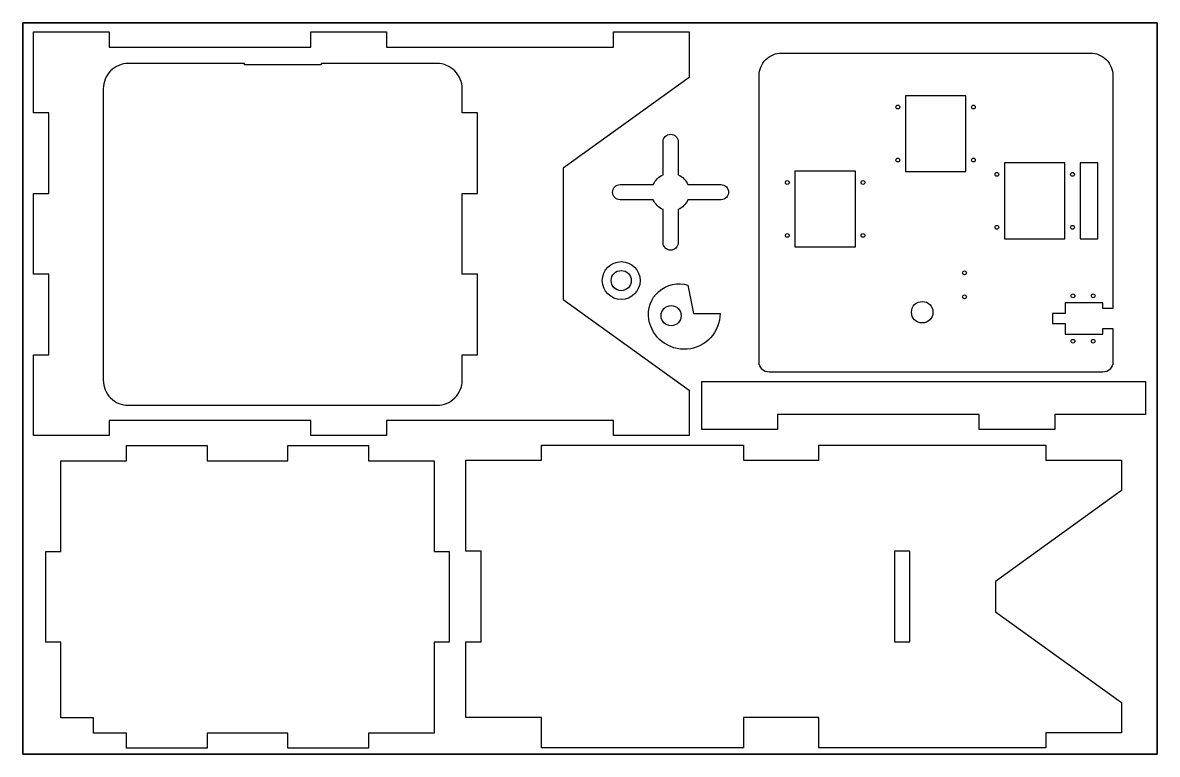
# Model space of a CAD drawing. Header units: millimetres. Extents: x 0 to 450, y 0 to 290.
import ezdxf

# ---------------------------------------------------------------- set-up
doc = ezdxf.new("R2010")
doc.units = ezdxf.units.MM
doc.header["$MEASUREMENT"] = 0
doc.layers.add('Bound', color=3, linetype='Continuous')

msp = doc.modelspace()

# ---------------------------------------------------------------- linework, layer by layer
for points in [[(0, 0), (0, 290), (450, 290), (450, 0)], [(4.32, 158.33), (10.32, 158.33), (10.32, 190.33), (4.32, 190.33), (4.32, 222.33), (10.32, 222.33), (10.32, 254.33), (4.32, 254.33), (4.32, 286.33), (34.32, 286.33), (34.32, 280.33), (114.32, 280.33), (114.32, 286.33), (144.32, 286.33), (144.32, 280.33), (234.32, 280.33), (234.32, 286.33), (264.32, 286.33), (264.32, 268.33), (214.32, 232.33), (214.32, 180.33), (264.32, 144.33), (264.32, 126.33), (234.32, 126.33), (234.32, 132.33), (144.32, 132.33), (144.32, 126.33), (114.32, 126.33), (114.32, 132.33), (34.32, 132.33), (34.32, 126.33), (4.32, 126.33)], [(350.07, 231.07), (374.07, 231.07), (374.07, 261.07), (350.07, 261.07)], [(389.38, 234.39), (389.38, 204.39), (413.38, 204.39), (413.38, 234.39)], [(419.38, 204.39), (426.38, 204.39), (426.38, 234.39), (419.38, 234.39)], [(306.25, 201.18), (330.25, 201.18), (330.25, 231.18), (306.25, 231.18)], [(445.36, 147.75), (445.36, 134.75), (409.36, 134.75), (409.36, 128.75), (379.36, 128.75), (379.36, 134.75), (299.36, 134.75), (299.36, 128.75), (269.36, 128.75), (269.36, 147.75)], [(28.13, 8.39), (28.13, 14.39), (15.13, 14.39), (15.13, 44.39), (9.13, 44.39), (9.13, 80.39), (15.13, 80.39), (15.13, 116.39), (41.13, 116.39), (41.13, 122.39), (73.13, 122.39), (73.13, 116.39), (105.13, 116.39), (105.13, 122.39), (137.13, 122.39), (137.13, 116.39), (163.13, 116.39), (163.13, 80.39), (169.13, 80.39), (169.13, 44.39), (163.13, 44.39), (163.13, 8.39), (137.13, 8.39), (137.13, 2.39), (105.13, 2.39), (105.13, 8.39), (73.13, 8.39), (73.13, 2.39), (41.13, 2.39), (41.13, 8.39)], [(205.82, 2.53), (205.82, 14.53), (175.82, 14.53), (175.82, 44.53), (181.82, 44.53), (181.82, 80.53), (175.82, 80.53), (175.82, 116.53), (205.82, 116.53), (205.82, 122.53), (285.82, 122.53), (285.82, 116.53), (315.82, 116.53), (315.82, 122.53), (405.82, 122.53), (405.82, 116.53), (435.82, 116.53), (435.82, 104.53), (385.82, 68.53), (385.82, 56.53), (435.82, 20.53), (435.82, 8.53), (405.82, 8.53), (405.82, 2.53), (315.82, 2.53), (315.82, 14.53), (285.82, 14.53), (285.82, 2.53)], [(351.82, 80.53), (345.82, 80.53), (345.82, 44.53), (351.82, 44.53)]]:
    msp.add_lwpolyline(points, close=True)
for points in [[(432.41, 168.73), (432.41, 155.48, -0.414214), (428.41, 151.48), (296.04, 151.48, -0.414214), (292.04, 155.48), (292.04, 268.99, -0.414214), (301.04, 277.99), (423.41, 277.99, -0.414214), (432.41, 268.99), (432.41, 176.73), (428.41, 176.73), (428.41, 178.98), (413.42, 178.98), (413.42, 174.73), (408.42, 174.73), (408.42, 170.73), (413.42, 170.73), (413.42, 166.48), (428.41, 166.48), (428.41, 168.73)], [(174.32, 148.33), (174.32, 158.33), (180.32, 158.33), (180.32, 190.33), (174.32, 190.33), (174.32, 222.33), (180.32, 222.33), (180.32, 254.33), (174.32, 254.33), (174.32, 263.84, 0.414214), (164.32, 273.84), (118.32, 273.84), (118.32, 273.34), (87.95, 273.34), (87.95, 273.84), (41.95, 273.84, 0.414214), (31.95, 263.84), (31.95, 148.33, 0.414214), (41.95, 138.33), (164.32, 138.33, 0.414214)], [(253.97, 202.81), (253.97, 215.93, -0.189149), (250.1, 219.81), (236.97, 219.81, -1), (236.97, 225.81), (250.09, 225.81, -0.189149), (253.97, 229.68), (253.97, 242.8, -1), (259.97, 242.8), (259.97, 229.68, -0.189149), (263.84, 225.81), (276.96, 225.81, -1), (276.96, 219.81), (263.84, 219.81, -0.189149), (259.97, 215.94), (259.97, 202.81, -1)], [(276.6, 174.77, -0.918735), (248.36, 172.37, -0.559299), (263.82, 185.94), (266.1, 174.77)]]:
    msp.add_lwpolyline(points, format="xyb", close=True)
for centre, radius in [((347.07, 256.57), 0.75), ((377.07, 256.57), 0.75), ((347.07, 235.57), 0.75), ((377.07, 235.57), 0.75), ((386.38, 229.89), 0.75), ((416.38, 229.89), 0.75), ((303.25, 226.68), 0.75), ((333.25, 226.68), 0.75), ((386.38, 208.89), 0.75), ((416.38, 208.89), 0.75), ((303.25, 205.68), 0.75), ((333.25, 205.68), 0.75), ((237.39, 187.78), 7.5), ((237.39, 187.78), 7.5), ((237.39, 187.78), 4), ((373.53, 190.86), 0.75), ((373.53, 181.33), 0.75), ((416.54, 181.73), 0.75), ((424.54, 181.73), 0.75), ((257.17, 173.87), 4), ((356.75, 175.25), 4.25), ((416.54, 163.73), 0.75), ((424.54, 163.73), 0.75)]:
    msp.add_circle(centre, radius)
at = {"layer": 'Bound'}
msp.add_lwpolyline([(0, 290), (0, 0), (450, 0), (450, 290)], close=True, dxfattribs=at)

doc.saveas('drawing.dxf')
